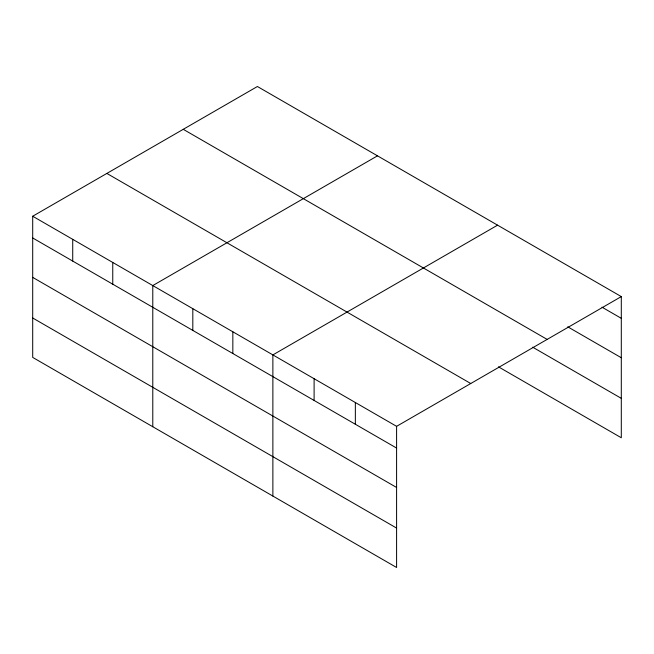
<?xml version="1.0" encoding="UTF-8"?>
<svg xmlns="http://www.w3.org/2000/svg" width="654" height="654" viewBox="0 0 654 654"><rect width="100%" height="100%" fill="white"/><g stroke="black" fill="none" stroke-linecap="round" stroke-linejoin="round"><path stroke-width="0.98" d="M32.7 216.237L396.594 426.334L396.594 567.492L32.7 357.403L32.7 216.237L257.406 86.508L621.3 296.597L621.3 437.763L498.454 366.837M377.489 155.832L152.783 285.569L152.783 426.735M497.58 225.164L272.873 354.901L272.873 496.067M396.594 426.334L621.3 296.597M601.999 307.184L621.3 318.326M567.77 326.837L621.3 357.738M183.251 129.32L547.145 339.41M532.675 347.184L621.3 398.351M106.855 173.424L470.749 383.522M32.7 237.966L396.594 448.064M32.7 277.378L396.594 487.475M32.7 317.991L396.594 528.08M355.351 402.521L355.351 424.25M314.108 378.707L314.108 400.436M232.84 331.791L232.84 353.52M192.816 308.68L192.816 330.409M112.758 262.458L112.758 284.188M72.725 239.348L72.725 261.077"/></g></svg>
